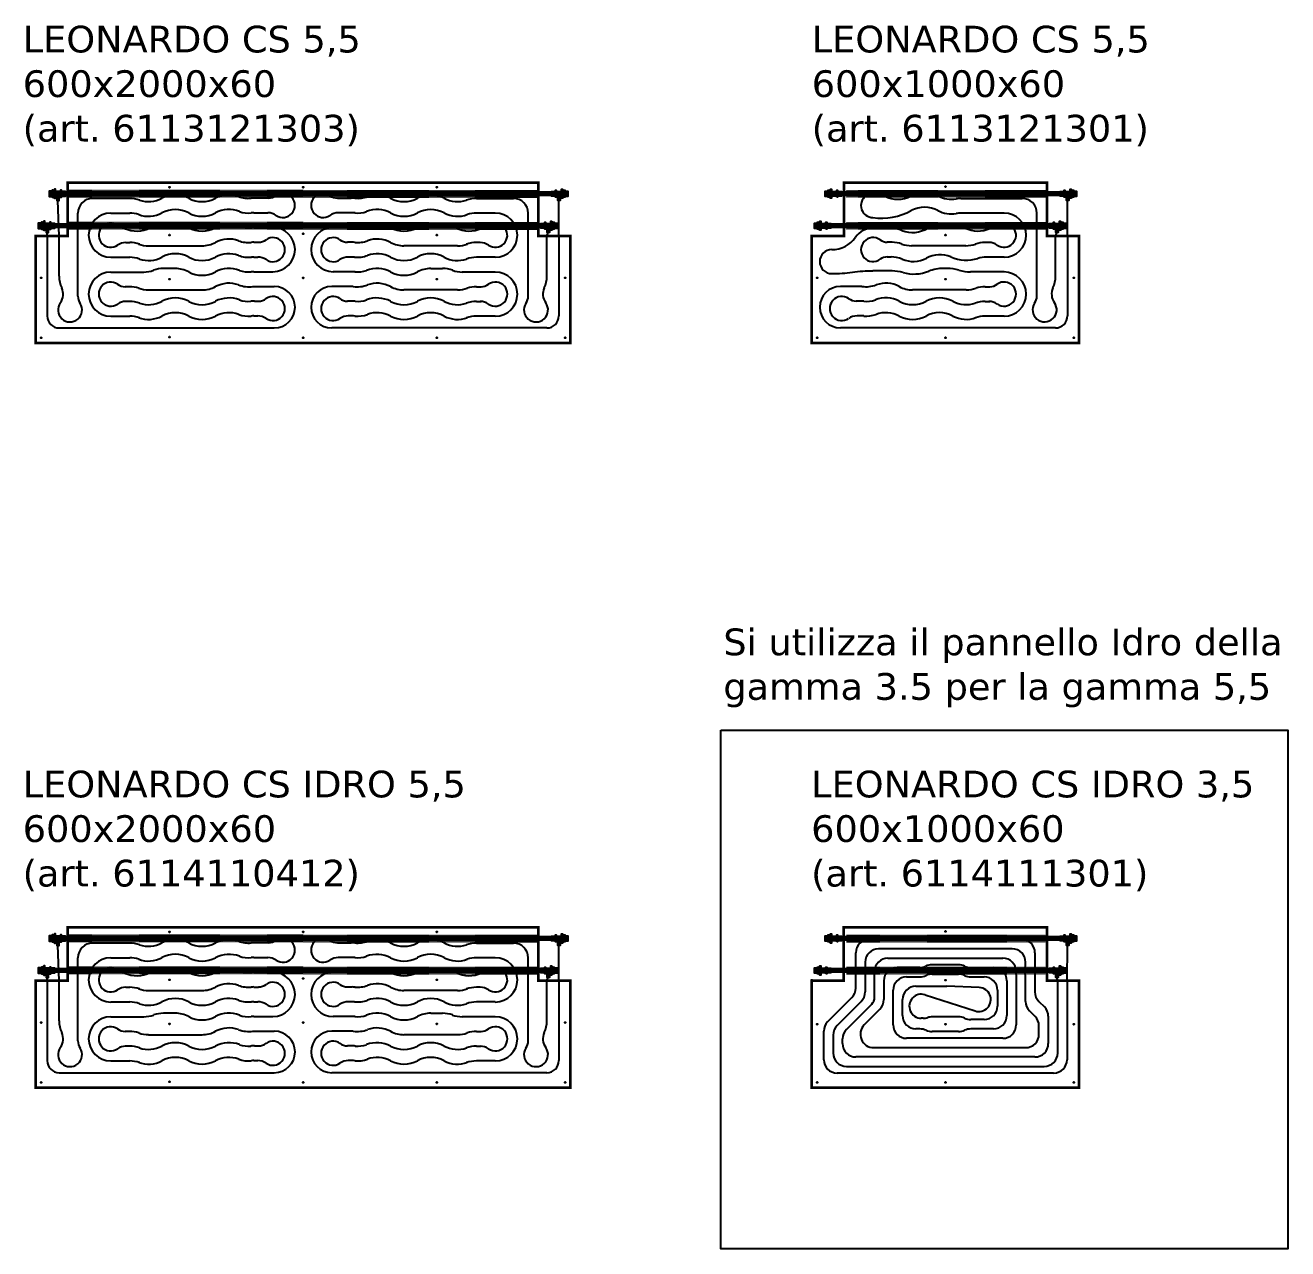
# Model space of a CAD drawing. Header units: millimetres. Extents: x 811 to 39016, y -8361 to 5964.
# Drawn here: x 5836 to 10558, y 906 to 5484 of the extents above; entities that cross this region are included whole.
import ezdxf

# ---------------------------------------------------------------- set-up
doc = ezdxf.new("R2010")
doc.units = ezdxf.units.MM
doc.linetypes.add('ACAD_ISO02W100', pattern=[15, 12, -3])
doc.linetypes.add('CENTER', pattern=[25.4, 15.875, -3.175, 3.175, -3.175])
for name, color, linetype in [('Pannelli Leonardo', 7, 'Continuous'), ('Raccorderia', 8, 'Continuous'), ('Testi_Cornici', 7, 'Continuous')]:
    doc.layers.add(name, color=color, linetype=linetype)
doc.styles.add('style1', font='verdana.ttf')

# ---------------------------------------------------------------- blocks, each defined once
blk = doc.blocks.new('T 20-10-CS')
at = {"layer": 'Raccorderia', "linetype": 'ByBlock'}
h = blk.add_hatch(color=9, dxfattribs=at)
h.dxf.hatch_style = 1
h.paths.add_polyline_path([(-12.8, 8.6), (-28, 8.6), (-28, -8.6), (-12.8, -8.6)])
h = blk.add_hatch(color=256, dxfattribs=at)
h.dxf.hatch_style = 1
h.paths.add_polyline_path([(9.8, 13), (4.4, 13), (4.4, 25.7), (-4.4, 25.7), (-4.4, 13), (-12.8, 13), (-12.8, 8.6), (-12.8, -8.6), (-12.8, -13), (-9.8, -13), (-9.8, -8.6), (9.8, -8.6)])
h = blk.add_hatch(color=251, dxfattribs=at)
h.dxf.hatch_style = 1
h.paths.add_polyline_path([(33.8, 10), (22.8, 10), (21.8, 13), (19.6, 13), (19.6, 9.8), (15.9, 9.8), (15.9, 14.9), (12.8, 14.9), (12.8, 17), (9.8, 17), (9.8, 13), (9.8, 0), (33.8, 0)])
h.paths.add_polyline_path([(33.8, 0), (9.8, 0), (9.8, -8.6), (9.8, -17), (12.8, -17), (12.8, -14.8), (15.9, -14.8), (15.9, -9.7), (19.6, -9.7), (19.6, -13), (21.8, -13), (22.8, -10), (33.8, -10)])
for p, q in [((-12.8, -8.6), (-12.8, 8.6)), ((9.8, -8.6), (9.8, 13))]:
    blk.add_line(p, q, dxfattribs=at)
blk.add_lwpolyline([(9.8, 13), (4.4, 13), (4.4, 25.7), (-4.4, 25.7), (-4.4, 13), (-12.8, 13), (-12.8, 8.6), (-28, 8.6), (-28, -8.6), (-12.8, -8.6), (-12.8, -13), (-9.8, -13), (-9.8, -8.6), (9.8, -8.6), (9.8, -17), (12.8, -17), (12.8, -14.8), (15.9, -14.8), (15.9, -9.7), (19.6, -9.7), (19.6, -13), (21.8, -13), (22.8, -10), (33.8, -10), (33.8, 10), (22.8, 10), (21.8, 13), (19.6, 13), (19.6, 9.8), (15.9, 9.8), (15.9, 14.9), (12.8, 14.9), (12.8, 17), (9.8, 17)], close=True, dxfattribs=at)
blk = doc.blocks.new('Pannello 55-600x2000')
at = {"color": 252, "linetype": 'ACAD_ISO02W100', "ltscale": 0.01}
for p, q in [((-1000, -30.4), (-1879.8, -30.4)), ((-1000, -30.4), (-120.2, -30.4)), ((-1000, -52.5), (-1879.8, -52.5)), ((-1000, -52.5), (-120.2, -52.5)), ((-1000, -150.2), (-1879.8, -150.2)), ((-1000, -172.3), (-1879.8, -172.3)), ((-1000, -150.2), (-120.2, -150.2)), ((-1000, -172.2), (-120.2, -172.2))]:
    blk.add_line(p, q, dxfattribs=at)
at = {"color": 31, "linetype": 'CENTER', "true_color": 0xffb997}
for p, q in [((-1502.1, -17), (-1497.9, -17)), ((-1500, -19.1), (-1500, -14.9)), ((-997.9, -17), (-1002.1, -17)), ((-1002.1, -17), (-997.9, -17)), ((-1000, -19.1), (-1000, -14.9)), ((-1000, -19.1), (-1000, -14.9)), ((-497.9, -17), (-502.1, -17)), ((-500, -19.1), (-500, -14.9)), ((-1502.1, -196.2), (-1497.9, -196.2)), ((-1500, -198.3), (-1500, -194.1)), ((-997.9, -191.2), (-1002.1, -191.2)), ((-1002.1, -191.2), (-997.9, -191.2)), ((-1000, -193.3), (-1000, -189.1)), ((-1000, -193.3), (-1000, -189.1)), ((-497.9, -196.2), (-502.1, -196.2)), ((-500, -198.3), (-500, -194.1)), ((-1982.1, -356.2), (-1977.9, -356.2)), ((-1980, -358.3), (-1980, -354.1)), ((-1502.1, -361.2), (-1497.9, -361.2)), ((-1500, -363.3), (-1500, -359.1)), ((-997.9, -356.4), (-1002.1, -356.4)), ((-1002.1, -356.4), (-997.9, -356.4)), ((-1000, -358.5), (-1000, -354.3)), ((-1000, -358.5), (-1000, -354.3)), ((-497.9, -361.2), (-502.1, -361.2)), ((-500, -363.3), (-500, -359.1)), ((-17.9, -356.2), (-22.1, -356.2)), ((-20, -358.3), (-20, -354.1)), ((-1982.1, -580.2), (-1977.9, -580.2)), ((-1980, -582.3), (-1980, -578.1)), ((-1502.1, -577.7), (-1497.9, -577.7)), ((-1500, -579.8), (-1500, -575.6)), ((-997.9, -580.2), (-1002.1, -580.2)), ((-1002.1, -580.2), (-997.9, -580.2)), ((-1000, -582.3), (-1000, -578.1)), ((-1000, -582.3), (-1000, -578.1)), ((-497.9, -580.2), (-502.1, -580.2)), ((-500, -582.3), (-500, -578.1)), ((-17.9, -580.2), (-22.1, -580.2)), ((-20, -582.3), (-20, -578.1))]:
    blk.add_line(p, q, dxfattribs=at)
at = {"color": 152}
for p, q in [((-1912.1, -200), (-1917.2, -66.4)), ((-1648.4, -58.8), (-1787.1, -58.8)), ((-1128.6, -57.7), (-1180.4, -57.7)), ((-871.4, -57.7), (-819.6, -57.7)), ((-351.6, -58.8), (-212.9, -58.8)), ((-42.8, -200), (-42.8, -66.4)), ((-1842.2, -424.9), (-1842.2, -113.9)), ((-1719.3, -113.9), (-1648.4, -113.9)), ((-1184.3, -112.9), (-1131.8, -112.9)), ((-815.7, -112.9), (-868.2, -112.9)), ((-280.7, -113.9), (-351.6, -113.9)), ((-157.8, -424.9), (-157.8, -113.9)), ((-1957.2, -200), (-1957.2, -186.4)), ((-1667.3, -171.1), (-1700.3, -155.7)), ((-1522.1, -156), (-1477.7, -156)), ((-1184.3, -168), (-1112.7, -168)), ((-815.7, -168), (-887.3, -168)), ((-477.9, -156), (-522.3, -156)), ((-332.7, -171.1), (-299.7, -155.7)), ((-87.9, -200), (-82.8, -186.9)), ((-1957.2, -200), (-1957, -498.6)), ((-1912.1, -349.4), (-1912.1, -200)), ((-1662.7, -224.1), (-1648.4, -224.1)), ((-1577.9, -236.1), (-1377.5, -236.1)), ((-1184.3, -223.1), (-1166.2, -223.1)), ((-815.7, -223.1), (-833.8, -223.1)), ((-422.1, -236.1), (-622.5, -236.1)), ((-337.3, -224.1), (-351.6, -224.1)), ((-87.9, -349.4), (-87.9, -200)), ((-42.8, -200), (-43, -498.6)), ((-1719.3, -279.2), (-1648.4, -279.2)), ((-1183.7, -278.2), (-1169.4, -278.2)), ((-816.3, -278.2), (-830.6, -278.2)), ((-280.7, -279.2), (-351.6, -279.2)), ((-1477.7, -321.3), (-1522.1, -321.3)), ((-522.3, -321.3), (-477.9, -321.3)), ((-1719.3, -334.3), (-1595.5, -334.3)), ((-1184.3, -333.3), (-1112.7, -333.3)), ((-815.7, -333.3), (-887.3, -333.3)), ((-280.7, -334.3), (-404.5, -334.3)), ((-1648.4, -389.4), (-1665.9, -389.4)), ((-1577.9, -401.5), (-1377.5, -401.5)), ((-1187.8, -388.4), (-1107.7, -388.4)), ((-812.2, -388.4), (-892.3, -388.4)), ((-422.1, -401.5), (-622.5, -401.5)), ((-351.6, -389.4), (-334.1, -389.4)), ((-1648.4, -444.6), (-1665.9, -444.6)), ((-1181.5, -443.5), (-1166.2, -443.5)), ((-818.5, -443.5), (-833.8, -443.5)), ((-351.6, -444.6), (-334.1, -444.6)), ((-1719.3, -499.7), (-1648.4, -499.7)), ((-1184.3, -498.6), (-1169.4, -498.6)), ((-815.7, -498.6), (-830.6, -498.6)), ((-280.7, -499.7), (-351.6, -499.7)), ((-1911.9, -543.7), (-1107.7, -543.7)), ((-88.1, -543.7), (-892.3, -543.7))]:
    blk.add_line(p, q, dxfattribs=at)
at = {"const_width": 10}
for points in [[(-1000, -600.2), (-2000, -600), (-2000, -199.2), (-1879.8, -199.2), (-1879.8, 0), (-1000, -0.2)], [(-1000, -600.2), (0, -600), (0, -199.2), (-120.2, -199.2), (-120.2, 0), (-1000, -0.2)]]:
    blk.add_lwpolyline(points, dxfattribs=at)
at = {"color": 11, "const_width": 20}
blk.add_lwpolyline([(-55.6, -41.5), (-1903.6, -41.5)], dxfattribs=at)
at = {"color": 171, "linetype": 'Continuous', "const_width": 20}
blk.add_lwpolyline([(-95.6, -161.3), (-1943.6, -161.3)], dxfattribs=at)
at = {"color": 4, "linetype": 'Continuous', "true_color": 0x00ffff}
for centre in [(-1500, -17), (-1000, -17), (-1000, -17), (-500, -17), (-1500, -196.2), (-1000, -191.2), (-1000, -191.2), (-500, -196.2), (-1980, -356.2), (-1500, -361.2), (-1000, -356.4), (-1000, -356.4), (-500, -361.2), (-20, -356.2), (-1980, -580.2), (-1500, -577.7), (-1000, -580.2), (-1000, -580.2), (-500, -580.2), (-20, -580.2)]:
    blk.add_circle(centre, 1.75, dxfattribs=at)
at = {"color": 152}
for centre, radius, start, end in [((-1477.7, -152.2), 106.5, 61.9275, 118.0725), ((-1277.3, -152.2), 106.5, 70.2408, 118.0725), ((-1075.2, -85.3), 45.1, 235.5885, 124.4115), ((-924.8, -85.3), 45.1, 55.5885, 304.4115), ((-722.7, -152.2), 106.5, 61.9275, 109.7592), ((-522.3, -152.2), 106.5, 61.9275, 118.0725), ((-1787.1, -113.9), 55.1, 90, 180), ((-1648.4, -165.3), 106.5, 69.8991, 89.9976), ((-1577.9, 35.7), 106.5, 251.4774, 298.0725), ((-1377.5, 35.7), 106.5, 241.9275, 298.0725), ((-1204.4, 46.6), 105.3, 249.46, 275.454), ((-1183.2, -178.6), 120.9, 88.658, 95.2967), ((-1128.7, -12.2), 45.5, 270.0892, 307.9831), ((-871.3, -12.2), 45.5, 232.0169, 269.9108), ((-816.8, -178.6), 120.9, 84.7033, 91.342), ((-795.6, 46.6), 105.3, 264.546, 290.54), ((-622.5, 35.7), 106.5, 241.9275, 298.0725), ((-422.1, 35.7), 106.5, 241.9275, 288.5226), ((-351.6, -165.3), 106.5, 90.0024, 110.1009), ((-212.9, -113.9), 55.1, 0, 90), ((-1719.3, -196.6), 82.7, 90, 270), ((-1648.4, -220.4), 106.5, 71.4774, 90), ((-1577.9, -19.4), 106.5, 249.9624, 298.0725), ((-1477.7, -207.3), 106.5, 61.9275, 118.0725), ((-1377.5, -19.4), 106.5, 241.9275, 298.0725), ((-1277.2, -207.7), 106.9, 68.4646, 118.0283), ((-1204.4, -8.6), 105.2, 251.3731, 275.4593), ((-1184.3, -219.3), 106.5, 90, 95.4593), ((-1131.8, -168), 55.1, 55.5885, 90), ((-868.2, -168), 55.1, 90, 124.4115), ((-815.7, -219.3), 106.5, 84.5407, 90), ((-795.6, -8.6), 105.2, 264.5407, 288.6269), ((-722.8, -207.7), 106.9, 61.9717, 111.5354), ((-622.5, -19.4), 106.5, 241.9275, 298.0725), ((-522.3, -207.3), 106.5, 61.9275, 118.0725), ((-422.1, -19.4), 106.5, 241.9275, 290.0376), ((-351.6, -220.4), 106.5, 90, 108.5226), ((-280.7, -196.6), 82.7, 270, 90), ((-1719.3, -196.6), 45.1, 65.0315, 304.4115), ((-1622.3, -74.5), 106.5, 245.0315, 298.0725), ((-1522.1, -262.4), 106.5, 90, 118.0725), ((-1477.7, -262.4), 106.5, 61.9275, 90), ((-1377.5, -74.5), 106.5, 241.9275, 298.0725), ((-1277.3, -262.4), 106.5, 70.2408, 118.0725), ((-1204.4, -63.6), 105.3, 249.46, 275.454), ((-1184.3, -274.4), 106.5, 90, 95.4593), ((-1112.7, -250.6), 82.7, 270, 90), ((-887.3, -250.6), 82.7, 90, 270), ((-815.7, -274.4), 106.5, 84.5407, 90), ((-795.6, -63.6), 105.3, 264.546, 290.54), ((-722.7, -262.4), 106.5, 61.9275, 109.7592), ((-622.5, -74.5), 106.5, 241.9275, 298.0725), ((-522.3, -262.4), 106.5, 90, 118.0725), ((-477.9, -262.4), 106.5, 61.9275, 90), ((-377.7, -74.5), 106.5, 241.9275, 294.9685), ((-280.7, -196.6), 45.1, 235.5885, 114.9685), ((-1662.7, -279.2), 55.1, 90, 124.4115), ((-1648.4, -330.6), 106.5, 69.9624, 90), ((-1577.9, -129.7), 106.5, 249.9624, 270), ((-1377.5, -129.7), 106.5, 270, 298.0725), ((-1277.3, -317.5), 106.5, 70.2408, 118.0725), ((-1204.4, -118.7), 105.3, 249.46, 275.454), ((-1184.3, -329.5), 106.5, 90, 95.4593), ((-1166.2, -177.5), 45.5, 270.0892, 307.9831), ((-1112.7, -250.6), 45.1, 235.5885, 124.4115), ((-887.3, -250.6), 45.1, 55.5885, 304.4115), ((-833.8, -177.5), 45.5, 232.0169, 269.9108), ((-815.7, -329.5), 106.5, 84.5407, 90), ((-795.6, -118.7), 105.3, 264.546, 290.54), ((-722.7, -317.5), 106.5, 61.9275, 109.7592), ((-622.5, -129.7), 106.5, 241.9275, 270), ((-422.1, -129.7), 106.5, 270, 290.0376), ((-351.6, -330.6), 106.5, 90, 110.0376), ((-337.3, -279.2), 55.1, 55.5885, 90), ((-1648.4, -385.7), 106.5, 69.9624, 90), ((-1577.9, -184.8), 106.5, 251.4774, 298.0725), ((-1477.7, -372.6), 106.5, 61.9275, 118.0725), ((-1377.5, -184.8), 106.5, 241.9275, 298.0725), ((-1277.3, -372.6), 106.5, 70.2408, 118.0725), ((-1204.4, -173.8), 105.3, 249.4595, 276.2686), ((-1186.9, -333.3), 55.1, 86.3461, 96.2738), ((-1169.4, -333.3), 55.1, 55.5885, 90), ((-830.6, -333.3), 55.1, 90, 124.4115), ((-813.1, -333.3), 55.1, 83.7262, 93.6539), ((-795.6, -173.8), 105.3, 263.7314, 290.5405), ((-722.7, -372.6), 106.5, 61.9275, 109.7592), ((-622.5, -184.8), 106.5, 241.9275, 298.0725), ((-522.3, -372.6), 106.5, 61.9275, 118.0725), ((-422.1, -184.8), 106.5, 241.9275, 288.5226), ((-351.6, -385.7), 106.5, 90, 110.0376), ((-1595.5, -227.9), 106.5, 270, 290.1614), ((-1522.1, -427.8), 106.5, 90, 110.1614), ((-1477.7, -427.8), 106.5, 61.9275, 90), ((-1277.2, -428.1), 106.9, 68.4646, 118.0283), ((-1204.4, -229), 105.2, 251.3731, 275.4593), ((-795.6, -229), 105.2, 264.5407, 288.6269), ((-722.8, -428.1), 106.9, 61.9717, 111.5354), ((-522.3, -427.8), 106.5, 90, 118.0725), ((-477.9, -427.8), 106.5, 69.8386, 90), ((-404.5, -227.9), 106.5, 249.8386, 270), ((-1805.7, -349.4), 106.5, 180, 204.7327), ((-1719.3, -417), 82.7, 90, 270), ((-1719.3, -417), 45.1, 55.5885, 304.4115), ((-1377.5, -239.9), 106.5, 241.9275, 298.0725), ((-1277.3, -482.9), 106.5, 70.2408, 118.0725), ((-1184.3, -439.8), 106.5, 90, 95.4593), ((-815.7, -439.8), 106.5, 84.5407, 90), ((-722.7, -482.9), 106.5, 61.9275, 109.7592), ((-622.5, -239.9), 106.5, 241.9275, 298.0725), ((-280.7, -417), 45.1, 235.5885, 124.4115), ((-280.7, -417), 82.7, 270, 90), ((-194.3, -349.4), 106.5, 335.2673, 0), ((-1952.4, -417), 55.1, 323.9311, 24.7327), ((-1796.7, -424.8), 45.5, 180.084, 216.0621), ((-1665.8, -343.9), 45.5, 232.0169, 269.9108), ((-1648.4, -495.9), 106.5, 71.4774, 90), ((-1577.9, -294.9), 106.5, 249.8991, 269.9976), ((-1377.5, -295), 106.5, 270, 298.0725), ((-1202.9, -277), 112.5, 250.0584, 277.7426), ((-1107.7, -466.1), 77.7, 270, 90), ((-892.3, -466.1), 77.7, 90, 270), ((-797.1, -277), 112.5, 262.2574, 289.9416), ((-622.5, -295), 106.5, 241.9275, 270), ((-422.1, -294.9), 106.5, 270.0024, 290.1009), ((-351.6, -495.9), 106.5, 90, 108.5226), ((-334.2, -343.9), 45.5, 270.0892, 307.9831), ((-203.3, -424.8), 45.5, 323.9379, 359.916), ((-47.6, -417), 55.1, 155.2673, 216.0689), ((-1871.4, -476), 45.1, 143.9311, 32.681), ((-1662.7, -499.7), 55.1, 90, 124.4115), ((-1648.4, -551.1), 106.5, 69.8991, 89.9976), ((-1577.9, -350.1), 106.5, 251.4774, 298.0725), ((-1477.7, -538), 106.5, 61.9275, 118.0725), ((-1377.5, -350.1), 106.5, 241.9275, 298.0725), ((-1277.1, -538.8), 107.4, 68.6509, 117.9721), ((-1204.4, -339.2), 105.2, 251.373, 275.1615), ((-1172.2, -943.4), 500, 91.0614, 92.6071), ((-1166.2, -398), 45.5, 270.0892, 307.9831), ((-1112.7, -471.1), 45.1, 235.5885, 124.4115), ((-887.3, -471.1), 45.1, 55.5885, 304.4115), ((-833.8, -398), 45.5, 232.0169, 269.9108), ((-827.8, -943.4), 500, 87.3929, 88.9386), ((-795.6, -339.2), 105.2, 264.8385, 288.627), ((-722.9, -538.8), 107.4, 62.0279, 111.3491), ((-622.5, -350.1), 106.5, 241.9275, 298.0725), ((-522.3, -538), 106.5, 61.9275, 118.0725), ((-422.1, -350.1), 106.5, 241.9275, 288.5226), ((-351.6, -551.1), 106.5, 90.0024, 110.1009), ((-337.3, -499.7), 55.1, 55.5885, 90), ((-128.6, -476), 45.1, 147.319, 36.0689), ((-1911.9, -498.6), 45.1, 180, 270), ((-1648.4, -606.1), 106.5, 69.9624, 90), ((-1577.9, -405.2), 106.5, 249.9624, 298.0725), ((-1477.7, -593.1), 106.5, 61.9275, 118.0725), ((-1377.5, -405.2), 106.5, 241.9275, 298.0725), ((-1277.3, -593.1), 106.5, 69.844, 118.0725), ((-1204.4, -394.4), 105.2, 249.844, 275.4593), ((-1184.3, -605.1), 106.5, 90, 95.4593), ((-1169.4, -553.7), 55.1, 55.5885, 90), ((-830.6, -553.7), 55.1, 90, 124.4115), ((-815.7, -605.1), 106.5, 84.5407, 90), ((-795.6, -394.4), 105.2, 264.5407, 290.156), ((-722.7, -593.1), 106.5, 61.9275, 110.156), ((-622.5, -405.2), 106.5, 241.9275, 298.0725), ((-522.3, -593.1), 106.5, 61.9275, 118.0725), ((-422.1, -405.2), 106.5, 241.9275, 290.0376), ((-351.6, -606.1), 106.5, 90, 110.0376), ((-88.1, -498.6), 45.1, 270, 0)]:
    blk.add_arc(centre, radius, start, end, dxfattribs=at)
at = {"linetype": 'ByBlock', "rotation": 180}
for p in [(-1916.4, -41.5), (-1956.4, -161.3)]:
    blk.add_blockref('T 20-10-CS', p, dxfattribs=at)
at = {"linetype": 'ByBlock', "xscale": -1, "rotation": 180}
for p in [(-42.8, -41.5), (-82.8, -161.3)]:
    blk.add_blockref('T 20-10-CS', p, dxfattribs=at)
blk = doc.blocks.new('Nipples 20-CS')
at = {"layer": 'Raccorderia', "linetype": 'ByBlock'}
h = blk.add_hatch(color=9, dxfattribs=at)
h.dxf.hatch_style = 1
h.paths.add_polyline_path([(-21.5, 8.6), (-36.7, 8.6), (-36.7, 0), (-21.5, 0)])
h.paths.add_polyline_path([(-21.5, 0), (-36.7, 0), (-36.7, -8.6), (-21.5, -8.6)])
h = blk.add_hatch(color=256, dxfattribs=at)
h.dxf.hatch_style = 1
h.paths.add_polyline_path([(-18.5, 13), (-21.5, 13), (-21.5, 8.6), (-21.5, 0), (-18.5, 0)])
h.paths.add_polyline_path([(1.1, 8.6), (-18.5, 8.6), (-18.5, 0), (1.1, 0)])
h.paths.add_polyline_path([(1.1, 0), (-18.5, 0), (-9.1, -8.6), (1.1, -8.6)])
h.paths.add_polyline_path([(-18.5, 0), (-21.5, 0), (-21.5, -8.6), (-21.5, -13), (-18.5, -13), (-18.5, -8.6), (-9.1, -8.6)])
h = blk.add_hatch(color=251, dxfattribs=at)
h.dxf.hatch_style = 1
h.paths.add_polyline_path([(25.1, 10), (14.6, 10), (13.7, 13), (10.9, 13), (10.9, 9.7), (7.2, 9.7), (7.2, 14.8), (4.1, 14.8), (4.1, 17), (1.1, 17), (1.1, 13), (1.1, 0), (25.1, 0)])
h.paths.add_polyline_path([(25.1, 0), (1.1, 0), (1.1, -8.6), (1.1, -17), (4.1, -17), (4.1, -14.9), (7.2, -14.9), (7.2, -9.8), (10.9, -9.8), (10.9, -13), (13.7, -13), (14.6, -10), (25.1, -10)])
for p, q in [((-21.5, -8.6), (-21.5, 8.6)), ((1.1, 13), (1.1, -8.6))]:
    blk.add_line(p, q, dxfattribs=at)
blk.add_lwpolyline([(-18.5, 13), (-18.5, 8.6), (1.1, 8.6), (1.1, 17), (4.1, 17), (4.1, 14.8), (7.2, 14.8), (7.2, 9.7), (10.9, 9.7), (10.9, 13), (13.7, 13), (14.6, 10), (25.1, 10), (25.1, -10), (14.6, -10), (13.7, -13), (10.9, -13), (10.9, -9.8), (7.2, -9.8), (7.2, -14.9), (4.1, -14.9), (4.1, -17), (1.1, -17), (1.1, -8.6), (-18.5, -8.6), (-18.5, -13), (-21.5, -13), (-21.5, -8.6), (-36.7, -8.6), (-36.7, 8.6), (-21.5, 8.6), (-21.5, 13)], close=True, dxfattribs=at)
blk = doc.blocks.new('Mezzo pannello 55-600X1000')
at = {"color": 252, "linetype": 'ACAD_ISO02W100', "ltscale": 0.01}
for p, q in [((-870, -30.2), (-120.2, -30.2)), ((-870, -52.3), (-120.2, -52.3)), ((-870, -150), (-120.2, -150)), ((-870, -172.1), (-120.2, -172.1))]:
    blk.add_line(p, q, dxfattribs=at)
at = {"color": 31, "linetype": 'CENTER', "true_color": 0xffb997}
for p, q in [((-497.9, -15), (-502.1, -15)), ((-500, -17.1), (-500, -12.9)), ((-497.9, -196), (-502.1, -196)), ((-500, -198.1), (-500, -193.9)), ((-977.9, -356), (-982.1, -356)), ((-980, -358.1), (-980, -353.9)), ((-497.9, -361), (-502.1, -361)), ((-500, -363.1), (-500, -358.9)), ((-17.9, -356), (-22.1, -356)), ((-20, -358.1), (-20, -353.9)), ((-977.9, -580), (-982.1, -580)), ((-980, -582.1), (-980, -577.9)), ((-497.9, -580), (-502.1, -580)), ((-500, -582.1), (-500, -577.9)), ((-17.9, -580), (-22.1, -580)), ((-20, -582.1), (-20, -577.9))]:
    blk.add_line(p, q, dxfattribs=at)
at = {"color": 152}
for p, q in [((-727.3, -49.8), (-798, -49.8)), ((-527.3, -49.8), (-628, -49.8)), ((-442.1, -59), (-212.9, -59)), ((-43.8, -199.8), (-43.1, -67.2)), ((-280.7, -113.7), (-442.1, -113.7)), ((-157.8, -424.7), (-157.8, -113.7)), ((-770.8, -170.5), (-703.3, -170.5)), ((-426.5, -169.8), (-565.6, -169.8)), ((-299.7, -155.5), (-334.1, -171.1)), ((-87.9, -199.8), (-83.1, -187.2)), ((-699.4, -223), (-717.5, -223)), ((-423.3, -236), (-626.3, -236)), ((-337.3, -223.9), (-351.6, -223.9)), ((-87.9, -349.2), (-87.9, -199.8)), ((-43.8, -199.8), (-43, -498.4)), ((-717.5, -278), (-703.3, -278)), ((-280.7, -279), (-347.5, -279)), ((-699.4, -330.5), (-770.8, -330.5)), ((-493.1, -321), (-507.5, -321)), ((-280.7, -334.1), (-405.7, -334)), ((-812.2, -388.2), (-892.3, -388.2)), ((-422.1, -401.3), (-622.5, -401.3)), ((-351.6, -389.2), (-334.1, -389.2)), ((-818.5, -443.3), (-833.8, -443.3)), ((-351.6, -444.4), (-334.1, -444.4)), ((-815.7, -498.4), (-830.6, -498.4)), ((-280.7, -499.5), (-351.6, -499.5)), ((-88.1, -543.5), (-892.3, -543.5))]:
    blk.add_line(p, q, dxfattribs=at)
at = {"const_width": 10}
for points in [[(-500, -600.1), (-1000, -600), (-1000, -199.2), (-879.8, -199.2), (-879.8, 0), (-439.9, -0.1)], [(-500, -600.1), (0, -600), (0, -199.2), (-120.2, -199.2), (-120.2, 0), (-560.1, -0.1)]]:
    blk.add_lwpolyline(points, dxfattribs=at)
at = {"color": 11, "const_width": 20}
blk.add_lwpolyline([(-55.6, -41.5), (-903.6, -41.5)], dxfattribs=at)
at = {"color": 171, "linetype": 'Continuous', "const_width": 20}
blk.add_lwpolyline([(-95.6, -161.3), (-943.6, -161.3)], dxfattribs=at)
at = {"color": 4, "linetype": 'Continuous', "true_color": 0x00ffff}
for centre in [(-500, -15), (-500, -196), (-980, -356), (-500, -361), (-20, -356), (-980, -580), (-500, -580), (-20, -580)]:
    blk.add_circle(centre, 1.75, dxfattribs=at)
at = {"color": 152}
for centre, radius, start, end in [((-770.8, -85.5), 45, 127.6145, 269.6351), ((-798, -50.3), 0.5, 90, 127.6145), ((-727.3, -50.3), 0.5, 62.2818, 90), ((-677.7, 44.2), 106.3, 242.2818, 297.7182), ((-628, -50.3), 0.5, 90, 117.7182), ((-577.7, -198.3), 106.2, 61.9275, 118.0725), ((-527.3, -50.3), 0.5, 62.2818, 90), ((-477.7, 44.2), 106.3, 242.2818, 279.639), ((-442.1, -165.3), 106.2, 90, 99.639), ((-212.2, -113.4), 54.4, 359.6744, 90.7861), ((-740.1, 106.4), 239, 262.5366, 298.0429), ((-477.7, -10.8), 106.3, 241.9275, 279.639), ((-431.6, -303.1), 189.7, 93.1761, 98.5787), ((-280.7, -196.4), 82.7, 270, 90), ((-770.8, -250.5), 80, 90, 144.853), ((-703.3, -276.8), 106.2, 67.7257, 90), ((-622.8, -80.1), 106.3, 247.7257, 302.3888), ((-565.6, -170.3), 0.5, 90, 122.3888), ((-426.5, -170.3), 0.5, 63.519, 90), ((-378.9, -74.7), 106.3, 243.519, 294.9248), ((-280.7, -196.4), 45.1, 235.5885, 114.9685), ((-925, -142), 108.5, 270, 324.853), ((-770.8, -250.5), 45, 53.6639, 306.3361), ((-717.5, -178), 45, 233.6639, 270), ((-699.4, -329.3), 106.2, 69.8549, 90), ((-626.3, -129.8), 106.3, 249.8549, 270), ((-424.3, -117.6), 118.4, 270.4977, 287.8695), ((-351.6, -330.4), 106.5, 90, 109.9718), ((-337.3, -279), 55.1, 55.5885, 90), ((-925, -295.5), 45, 90, 270), ((-717.5, -323), 45, 90, 126.3361), ((-703.3, -384.3), 106.2, 67.2638, 90), ((-621.2, -188.3), 106.3, 247.2638, 298.0725), ((-521.2, -375.8), 106.2, 67.0303, 118.0725), ((-421.2, -139.9), 150, 247.0303, 286.7172), ((-347.5, -385.3), 106.2, 90, 106.7172), ((-770.8, -927.2), 596.6, 90, 97.4228), ((-699.4, -480.5), 150, 74.1582, 90), ((-507.5, -471), 150, 90, 111.5102), ((-493.1, -471), 150, 73.0711, 90), ((-405.7, -184), 150, 253.0711, 270), ((-925, 256.1), 596.6, 270, 277.4228), ((-722.7, -482.7), 106.5, 61.9275, 109.7592), ((-617.5, -191.9), 150, 254.1582, 291.5102), ((-280.7, -416.8), 45.1, 235.5885, 124.4115), ((-280.7, -416.8), 82.7, 270, 90), ((-194.3, -349.2), 106.5, 335.2673, 0), ((-892.3, -465.9), 77.7, 90, 270), ((-797.1, -276.8), 112.5, 262.2574, 289.9416), ((-622.5, -294.8), 106.5, 241.9275, 270), ((-422.1, -294.7), 106.5, 270.0024, 290.1009), ((-351.6, -495.7), 106.5, 90, 108.5226), ((-334.2, -343.7), 45.5, 270.0892, 307.9831), ((-203.3, -424.6), 45.5, 323.9379, 359.916), ((-47.6, -416.8), 55.1, 155.2673, 216.0689), ((-887.3, -470.9), 45.1, 55.5885, 304.4115), ((-833.8, -397.8), 45.5, 232.0169, 269.9108), ((-827.8, -943.2), 500, 87.3929, 88.9386), ((-795.6, -339), 105.2, 264.8385, 288.627), ((-722.9, -538.6), 107.4, 62.0279, 111.3491), ((-622.5, -349.9), 106.5, 241.9275, 298.0725), ((-522.3, -537.8), 106.5, 61.9275, 118.0725), ((-422.1, -349.9), 106.5, 241.9275, 288.5226), ((-351.6, -550.9), 106.5, 90.0024, 110.1009), ((-337.3, -499.5), 55.1, 55.5885, 90), ((-128.6, -475.8), 45.1, 147.319, 36.0689), ((-830.6, -553.5), 55.1, 90, 124.4115), ((-815.7, -604.9), 106.5, 84.5407, 90), ((-795.6, -394.2), 105.2, 264.5407, 290.156), ((-722.7, -592.9), 106.5, 61.9275, 110.156), ((-622.5, -405), 106.5, 241.9275, 298.0725), ((-522.3, -592.9), 106.5, 61.9275, 118.0725), ((-422.1, -405), 106.5, 241.9275, 290.0376), ((-351.6, -605.9), 106.5, 90, 110.0376), ((-88.1, -498.4), 45.1, 270, 0)]:
    blk.add_arc(centre, radius, start, end, dxfattribs=at)
at = {"linetype": 'ByBlock', "rotation": 180}
for p in [(-925.1, -41.5), (-965.1, -161.3)]:
    blk.add_blockref('Nipples 20-CS', p, dxfattribs=at)
at = {"linetype": 'ByBlock', "xscale": -1, "rotation": 180}
for p in [(-42.8, -41.5), (-82.8, -161.3)]:
    blk.add_blockref('T 20-10-CS', p, dxfattribs=at)
blk = doc.blocks.new('Pannello Idro 55-600x2000')
at = {"color": 252, "linetype": 'ACAD_ISO02W100', "ltscale": 0.01}
for p, q in [((-1000, -30.4), (-1879.8, -30.4)), ((-1000, -30.4), (-120.2, -30.4)), ((-1000, -52.5), (-1879.8, -52.5)), ((-1000, -52.5), (-120.2, -52.5)), ((-1000, -150.2), (-1879.8, -150.2)), ((-1000, -172.3), (-1879.8, -172.3)), ((-1000, -150.2), (-120.2, -150.2)), ((-1000, -172.2), (-120.2, -172.2))]:
    blk.add_line(p, q, dxfattribs=at)
at = {"color": 31, "linetype": 'CENTER', "true_color": 0xffb997}
for p, q in [((-1502.1, -17), (-1497.9, -17)), ((-1500, -19.1), (-1500, -14.9)), ((-997.9, -17), (-1002.1, -17)), ((-1002.1, -17), (-997.9, -17)), ((-1000, -19.1), (-1000, -14.9)), ((-1000, -19.1), (-1000, -14.9)), ((-497.9, -17), (-502.1, -17)), ((-500, -19.1), (-500, -14.9)), ((-1502.1, -196.2), (-1497.9, -196.2)), ((-1500, -198.3), (-1500, -194.1)), ((-997.9, -191.2), (-1002.1, -191.2)), ((-1002.1, -191.2), (-997.9, -191.2)), ((-1000, -193.3), (-1000, -189.1)), ((-1000, -193.3), (-1000, -189.1)), ((-497.9, -196.2), (-502.1, -196.2)), ((-500, -198.3), (-500, -194.1)), ((-1982.1, -356.2), (-1977.9, -356.2)), ((-1980, -358.3), (-1980, -354.1)), ((-1502.1, -361.2), (-1497.9, -361.2)), ((-1500, -363.3), (-1500, -359.1)), ((-997.9, -356.4), (-1002.1, -356.4)), ((-1002.1, -356.4), (-997.9, -356.4)), ((-1000, -358.5), (-1000, -354.3)), ((-1000, -358.5), (-1000, -354.3)), ((-497.9, -361.2), (-502.1, -361.2)), ((-500, -363.3), (-500, -359.1)), ((-17.9, -356.2), (-22.1, -356.2)), ((-20, -358.3), (-20, -354.1)), ((-1982.1, -580.2), (-1977.9, -580.2)), ((-1980, -582.3), (-1980, -578.1)), ((-1502.1, -577.7), (-1497.9, -577.7)), ((-1500, -579.8), (-1500, -575.6)), ((-997.9, -580.2), (-1002.1, -580.2)), ((-1002.1, -580.2), (-997.9, -580.2)), ((-1000, -582.3), (-1000, -578.1)), ((-1000, -582.3), (-1000, -578.1)), ((-497.9, -580.2), (-502.1, -580.2)), ((-500, -582.3), (-500, -578.1)), ((-17.9, -580.2), (-22.1, -580.2)), ((-20, -582.3), (-20, -578.1))]:
    blk.add_line(p, q, dxfattribs=at)
at = {"color": 93}
for p, q in [((-1912.1, -200), (-1917.2, -66.4)), ((-1648.4, -58.8), (-1787.1, -58.8)), ((-1128.6, -57.7), (-1180.4, -57.7)), ((-871.4, -57.7), (-819.6, -57.7)), ((-351.6, -58.8), (-212.9, -58.8)), ((-42.8, -200), (-42.8, -66.4)), ((-1842.2, -424.9), (-1842.2, -113.9)), ((-1719.3, -113.9), (-1648.4, -113.9)), ((-1184.3, -112.9), (-1131.8, -112.9)), ((-815.7, -112.9), (-868.2, -112.9)), ((-280.7, -113.9), (-351.6, -113.9)), ((-157.8, -424.9), (-157.8, -113.9)), ((-1957.2, -200), (-1957.2, -186.4)), ((-1667.3, -171.1), (-1700.3, -155.7)), ((-1522.1, -156), (-1477.7, -156)), ((-1184.3, -168), (-1112.7, -168)), ((-815.7, -168), (-887.3, -168)), ((-477.9, -156), (-522.3, -156)), ((-332.7, -171.1), (-299.7, -155.7)), ((-87.9, -200), (-82.8, -186.9)), ((-1957.2, -200), (-1957, -498.6)), ((-1912.1, -349.4), (-1912.1, -200)), ((-1662.7, -224.1), (-1648.4, -224.1)), ((-1577.9, -236.1), (-1377.5, -236.1)), ((-1184.3, -223.1), (-1166.2, -223.1)), ((-815.7, -223.1), (-833.8, -223.1)), ((-422.1, -236.1), (-622.5, -236.1)), ((-337.3, -224.1), (-351.6, -224.1)), ((-87.9, -349.4), (-87.9, -200)), ((-42.8, -200), (-43, -498.6)), ((-1719.3, -279.2), (-1648.4, -279.2)), ((-1183.7, -278.2), (-1169.4, -278.2)), ((-816.3, -278.2), (-830.6, -278.2)), ((-280.7, -279.2), (-351.6, -279.2)), ((-522.3, -321.3), (-477.9, -321.3)), ((-1719.3, -334.3), (-1595.5, -334.3)), ((-1184.3, -333.3), (-1112.7, -333.3)), ((-815.7, -333.3), (-887.3, -333.3)), ((-280.7, -334.3), (-404.5, -334.3)), ((-1648.4, -389.4), (-1665.9, -389.4)), ((-1577.9, -401.5), (-1377.5, -401.5)), ((-1187.8, -388.4), (-1107.7, -388.4)), ((-812.2, -388.4), (-892.3, -388.4)), ((-422.1, -401.5), (-622.5, -401.5)), ((-351.6, -389.4), (-334.1, -389.4)), ((-1648.4, -444.6), (-1665.9, -444.6)), ((-1181.5, -443.5), (-1166.2, -443.5)), ((-818.5, -443.5), (-833.8, -443.5)), ((-351.6, -444.6), (-334.1, -444.6)), ((-1719.3, -499.7), (-1648.4, -499.7)), ((-1184.3, -498.6), (-1169.4, -498.6)), ((-815.7, -498.6), (-830.6, -498.6)), ((-280.7, -499.7), (-351.6, -499.7)), ((-1911.9, -543.7), (-1107.7, -543.7)), ((-88.1, -543.7), (-892.3, -543.7))]:
    blk.add_line(p, q, dxfattribs=at)
at = {"color": 152}
blk.add_line((-1477.7, -321.3), (-1522.1, -321.3), dxfattribs=at)
at = {"const_width": 10}
for points in [[(-1000, -600.2), (-2000, -600), (-2000, -199.2), (-1879.8, -199.2), (-1879.8, 0), (-1000, -0.2)], [(-1000, -600.2), (0, -600), (0, -199.2), (-120.2, -199.2), (-120.2, 0), (-1000, -0.2)]]:
    blk.add_lwpolyline(points, dxfattribs=at)
at = {"color": 11, "const_width": 20}
blk.add_lwpolyline([(-55.6, -41.5), (-1903.6, -41.5)], dxfattribs=at)
at = {"color": 171, "linetype": 'Continuous', "const_width": 20}
blk.add_lwpolyline([(-95.6, -161.3), (-1943.6, -161.3)], dxfattribs=at)
at = {"color": 4, "linetype": 'Continuous', "true_color": 0x00ffff}
for centre in [(-1500, -17), (-1000, -17), (-1000, -17), (-500, -17), (-1500, -196.2), (-1000, -191.2), (-1000, -191.2), (-500, -196.2), (-1980, -356.2), (-1500, -361.2), (-1000, -356.4), (-1000, -356.4), (-500, -361.2), (-20, -356.2), (-1980, -580.2), (-1500, -577.7), (-1000, -580.2), (-1000, -580.2), (-500, -580.2), (-20, -580.2)]:
    blk.add_circle(centre, 1.75, dxfattribs=at)
at = {"color": 93}
for centre, radius, start, end in [((-1477.7, -152.2), 106.5, 61.9275, 118.0725), ((-1277.3, -152.2), 106.5, 70.2408, 118.0725), ((-1075.2, -85.3), 45.1, 235.5885, 124.4115), ((-924.8, -85.3), 45.1, 55.5885, 304.4115), ((-722.7, -152.2), 106.5, 61.9275, 109.7592), ((-522.3, -152.2), 106.5, 61.9275, 118.0725), ((-1787.1, -113.9), 55.1, 90, 180), ((-1648.4, -165.3), 106.5, 69.8991, 89.9976), ((-1577.9, 35.7), 106.5, 251.4774, 298.0725), ((-1377.5, 35.7), 106.5, 241.9275, 298.0725), ((-1204.4, 46.6), 105.3, 249.46, 275.454), ((-1183.2, -178.6), 120.9, 88.658, 95.2967), ((-1128.7, -12.2), 45.5, 270.0892, 307.9831), ((-871.3, -12.2), 45.5, 232.0169, 269.9108), ((-816.8, -178.6), 120.9, 84.7033, 91.342), ((-795.6, 46.6), 105.3, 264.546, 290.54), ((-622.5, 35.7), 106.5, 241.9275, 298.0725), ((-422.1, 35.7), 106.5, 241.9275, 288.5226), ((-351.6, -165.3), 106.5, 90.0024, 110.1009), ((-212.9, -113.9), 55.1, 0, 90), ((-1719.3, -196.6), 82.7, 90, 270), ((-1648.4, -220.4), 106.5, 71.4774, 90), ((-1577.9, -19.4), 106.5, 249.9624, 298.0725), ((-1477.7, -207.3), 106.5, 61.9275, 118.0725), ((-1377.5, -19.4), 106.5, 241.9275, 298.0725), ((-1277.2, -207.7), 106.9, 68.4646, 118.0283), ((-1204.4, -8.6), 105.2, 251.3731, 275.4593), ((-1184.3, -219.3), 106.5, 90, 95.4593), ((-1131.8, -168), 55.1, 55.5885, 90), ((-868.2, -168), 55.1, 90, 124.4115), ((-815.7, -219.3), 106.5, 84.5407, 90), ((-795.6, -8.6), 105.2, 264.5407, 288.6269), ((-722.8, -207.7), 106.9, 61.9717, 111.5354), ((-622.5, -19.4), 106.5, 241.9275, 298.0725), ((-522.3, -207.3), 106.5, 61.9275, 118.0725), ((-422.1, -19.4), 106.5, 241.9275, 290.0376), ((-351.6, -220.4), 106.5, 90, 108.5226), ((-280.7, -196.6), 82.7, 270, 90), ((-1719.3, -196.6), 45.1, 65.0315, 304.4115), ((-1622.3, -74.5), 106.5, 245.0315, 298.0725), ((-1522.1, -262.4), 106.5, 90, 118.0725), ((-1477.7, -262.4), 106.5, 61.9275, 90), ((-1377.5, -74.5), 106.5, 241.9275, 298.0725), ((-1277.3, -262.4), 106.5, 70.2408, 118.0725), ((-1204.4, -63.6), 105.3, 249.46, 275.454), ((-1184.3, -274.4), 106.5, 90, 95.4593), ((-1112.7, -250.6), 82.7, 270, 90), ((-887.3, -250.6), 82.7, 90, 270), ((-815.7, -274.4), 106.5, 84.5407, 90), ((-795.6, -63.6), 105.3, 264.546, 290.54), ((-722.7, -262.4), 106.5, 61.9275, 109.7592), ((-622.5, -74.5), 106.5, 241.9275, 298.0725), ((-522.3, -262.4), 106.5, 90, 118.0725), ((-477.9, -262.4), 106.5, 61.9275, 90), ((-377.7, -74.5), 106.5, 241.9275, 294.9685), ((-280.7, -196.6), 45.1, 235.5885, 114.9685), ((-1662.7, -279.2), 55.1, 90, 124.4115), ((-1648.4, -330.6), 106.5, 69.9624, 90), ((-1577.9, -129.7), 106.5, 249.9624, 270), ((-1377.5, -129.7), 106.5, 270, 298.0725), ((-1277.3, -317.5), 106.5, 70.2408, 118.0725), ((-1204.4, -118.7), 105.3, 249.46, 275.454), ((-1184.3, -329.5), 106.5, 90, 95.4593), ((-1166.2, -177.5), 45.5, 270.0892, 307.9831), ((-1112.7, -250.6), 45.1, 235.5885, 124.4115), ((-887.3, -250.6), 45.1, 55.5885, 304.4115), ((-833.8, -177.5), 45.5, 232.0169, 269.9108), ((-815.7, -329.5), 106.5, 84.5407, 90), ((-795.6, -118.7), 105.3, 264.546, 290.54), ((-722.7, -317.5), 106.5, 61.9275, 109.7592), ((-622.5, -129.7), 106.5, 241.9275, 270), ((-422.1, -129.7), 106.5, 270, 290.0376), ((-351.6, -330.6), 106.5, 90, 110.0376), ((-337.3, -279.2), 55.1, 55.5885, 90), ((-1648.4, -385.7), 106.5, 69.9624, 90), ((-1577.9, -184.8), 106.5, 251.4774, 298.0725), ((-1477.7, -372.6), 106.5, 61.9275, 118.0725), ((-1377.5, -184.8), 106.5, 241.9275, 298.0725), ((-1277.3, -372.6), 106.5, 70.2408, 118.0725), ((-1204.4, -173.8), 105.3, 249.4595, 276.2686), ((-1186.9, -333.3), 55.1, 86.3461, 96.2738), ((-1169.4, -333.3), 55.1, 55.5885, 90), ((-830.6, -333.3), 55.1, 90, 124.4115), ((-813.1, -333.3), 55.1, 83.7262, 93.6539), ((-795.6, -173.8), 105.3, 263.7314, 290.5405), ((-722.7, -372.6), 106.5, 61.9275, 109.7592), ((-622.5, -184.8), 106.5, 241.9275, 298.0725), ((-522.3, -372.6), 106.5, 61.9275, 118.0725), ((-422.1, -184.8), 106.5, 241.9275, 288.5226), ((-351.6, -385.7), 106.5, 90, 110.0376), ((-1595.5, -227.9), 106.5, 270, 290.1614), ((-1522.1, -427.8), 106.5, 90, 110.1614), ((-1477.7, -427.8), 106.5, 61.9275, 90), ((-1277.2, -428.1), 106.9, 68.4646, 118.0283), ((-1204.4, -229), 105.2, 251.3731, 275.4593), ((-795.6, -229), 105.2, 264.5407, 288.6269), ((-722.8, -428.1), 106.9, 61.9717, 111.5354), ((-522.3, -427.8), 106.5, 90, 118.0725), ((-477.9, -427.8), 106.5, 69.8386, 90), ((-404.5, -227.9), 106.5, 249.8386, 270), ((-1805.7, -349.4), 106.5, 180, 204.7327), ((-1719.3, -417), 82.7, 90, 270), ((-1719.3, -417), 45.1, 55.5885, 304.4115), ((-1377.5, -239.9), 106.5, 241.9275, 298.0725), ((-1277.3, -482.9), 106.5, 70.2408, 118.0725), ((-1184.3, -439.8), 106.5, 90, 95.4593), ((-815.7, -439.8), 106.5, 84.5407, 90), ((-722.7, -482.9), 106.5, 61.9275, 109.7592), ((-622.5, -239.9), 106.5, 241.9275, 298.0725), ((-280.7, -417), 45.1, 235.5885, 124.4115), ((-280.7, -417), 82.7, 270, 90), ((-194.3, -349.4), 106.5, 335.2673, 0), ((-1952.4, -417), 55.1, 323.9311, 24.7327), ((-1796.7, -424.8), 45.5, 180.084, 216.0621), ((-1665.8, -343.9), 45.5, 232.0169, 269.9108), ((-1648.4, -495.9), 106.5, 71.4774, 90), ((-1577.9, -294.9), 106.5, 249.8991, 269.9976), ((-1377.5, -295), 106.5, 270, 298.0725), ((-1202.9, -277), 112.5, 250.0584, 277.7426), ((-1107.7, -466.1), 77.7, 270, 90), ((-892.3, -466.1), 77.7, 90, 270), ((-797.1, -277), 112.5, 262.2574, 289.9416), ((-622.5, -295), 106.5, 241.9275, 270), ((-422.1, -294.9), 106.5, 270.0024, 290.1009), ((-351.6, -495.9), 106.5, 90, 108.5226), ((-334.2, -343.9), 45.5, 270.0892, 307.9831), ((-203.3, -424.8), 45.5, 323.9379, 359.916), ((-47.6, -417), 55.1, 155.2673, 216.0689), ((-1871.4, -476), 45.1, 143.9311, 32.681), ((-1662.7, -499.7), 55.1, 90, 124.4115), ((-1648.4, -551.1), 106.5, 69.8991, 89.9976), ((-1577.9, -350.1), 106.5, 251.4774, 298.0725), ((-1477.7, -538), 106.5, 61.9275, 118.0725), ((-1377.5, -350.1), 106.5, 241.9275, 298.0725), ((-1277.1, -538.8), 107.4, 68.6509, 117.9721), ((-1204.4, -339.2), 105.2, 251.373, 275.1615), ((-1172.2, -943.4), 500, 91.0614, 92.6071), ((-1166.2, -398), 45.5, 270.0892, 307.9831), ((-1112.7, -471.1), 45.1, 235.5885, 124.4115), ((-887.3, -471.1), 45.1, 55.5885, 304.4115), ((-833.8, -398), 45.5, 232.0169, 269.9108), ((-827.8, -943.4), 500, 87.3929, 88.9386), ((-795.6, -339.2), 105.2, 264.8385, 288.627), ((-722.9, -538.8), 107.4, 62.0279, 111.3491), ((-622.5, -350.1), 106.5, 241.9275, 298.0725), ((-522.3, -538), 106.5, 61.9275, 118.0725), ((-422.1, -350.1), 106.5, 241.9275, 288.5226), ((-351.6, -551.1), 106.5, 90.0024, 110.1009), ((-337.3, -499.7), 55.1, 55.5885, 90), ((-128.6, -476), 45.1, 147.319, 36.0689), ((-1911.9, -498.6), 45.1, 180, 270), ((-1648.4, -606.1), 106.5, 69.9624, 90), ((-1577.9, -405.2), 106.5, 249.9624, 298.0725), ((-1477.7, -593.1), 106.5, 61.9275, 118.0725), ((-1377.5, -405.2), 106.5, 241.9275, 298.0725), ((-1277.3, -593.1), 106.5, 69.844, 118.0725), ((-1204.4, -394.4), 105.2, 249.844, 275.4593), ((-1184.3, -605.1), 106.5, 90, 95.4593), ((-1169.4, -553.7), 55.1, 55.5885, 90), ((-830.6, -553.7), 55.1, 90, 124.4115), ((-815.7, -605.1), 106.5, 84.5407, 90), ((-795.6, -394.4), 105.2, 264.5407, 290.156), ((-722.7, -593.1), 106.5, 61.9275, 110.156), ((-622.5, -405.2), 106.5, 241.9275, 298.0725), ((-522.3, -593.1), 106.5, 61.9275, 118.0725), ((-422.1, -405.2), 106.5, 241.9275, 290.0376), ((-351.6, -606.1), 106.5, 90, 110.0376), ((-88.1, -498.6), 45.1, 270, 0)]:
    blk.add_arc(centre, radius, start, end, dxfattribs=at)
at = {"linetype": 'ByBlock', "rotation": 180}
for p in [(-1916.4, -41.5), (-1956.4, -161.3)]:
    blk.add_blockref('T 20-10-CS', p, dxfattribs=at)
at = {"linetype": 'ByBlock', "xscale": -1, "rotation": 180}
for p in [(-42.8, -41.5), (-82.8, -161.3)]:
    blk.add_blockref('T 20-10-CS', p, dxfattribs=at)
blk = doc.blocks.new('Mezzo pannello Idro 35-600X1000')
at = {"color": 252, "linetype": 'ACAD_ISO02W100', "ltscale": 0.01}
for p, q in [((-870.4, -30.2), (-120.6, -30.2)), ((-870.4, -52.3), (-120.6, -52.3)), ((-870.4, -150), (-120.6, -150)), ((-870.4, -172), (-120.6, -172))]:
    blk.add_line(p, q, dxfattribs=at)
at = {"color": 93}
for p, q in [((-785, -45), (-215, -45)), ((-250, -80), (-750, -80)), ((-45, -200), (-43.1, -67.2)), ((-835, -226.9), (-835, -95)), ((-800, -130), (-800, -241.4)), ((-715, -115), (-285, -115)), ((-450.8, -140.1), (-550.8, -140.1)), ((-200, -277.1), (-200, -130)), ((-165, -95), (-165, -241.4)), ((-765, -262.1), (-765, -165)), ((-595, -150), (-680, -150)), ((-645, -185), (-595, -185)), ((-549.2, -175), (-450.8, -175)), ((-497.9, -167.5), (-502.1, -167.5)), ((-500, -165.4), (-500, -169.6)), ((-405, -150), (-320, -150)), ((-405, -185), (-355, -185)), ((-235, -165), (-235, -365)), ((-80, -200), (-82.8, -187)), ((-730, -200), (-730, -270.4)), ((-695, -365), (-695, -235)), ((-610, -220), (-495, -220)), ((-373.1, -225.1), (-494.8, -220)), ((-305, -235), (-305, -295)), ((-270, -200), (-270, -330)), ((-80, -470), (-80, -200)), ((-45, -200), (-45, -495)), ((-940.4, -353), (-849.6, -262.3)), ((-814.6, -276.8), (-905.4, -367.5)), ((-660, -330), (-660, -270)), ((-576.1, -252.2), (-388.9, -312.8)), ((-150.4, -276.8), (-129.6, -297.5)), ((-870.4, -382), (-775.3, -286.9)), ((-744.6, -305.8), (-803.5, -364.7)), ((-164.6, -333.2), (-185.4, -312.5)), ((-583.2, -340.1), (-590.7, -340)), ((-450.8, -335), (-549.2, -335)), ((-355, -345), (-405, -345)), ((-150, -400), (-150, -368.5)), ((-115, -332.8), (-115, -435)), ((-955, -495), (-955, -388.3)), ((-920, -402.8), (-920, -470)), ((-885, -435), (-885, -417.3)), ((-285, -415), (-645, -415)), ((-595, -380), (-610, -380)), ((-450.8, -390), (-549.2, -390)), ((-320, -380), (-405, -380)), ((-768.2, -450), (-200, -450)), ((-165, -485), (-835, -485)), ((-95, -545), (-905, -545)), ((-870, -520), (-130, -520))]:
    blk.add_line(p, q, dxfattribs=at)
at = {"color": 31, "linetype": 'CENTER', "true_color": 0xffb997}
for p, q in [((-497.9, -15), (-502.1, -15)), ((-500, -12.9), (-500, -17.1)), ((-1002.1, -197.5), (-997.9, -197.5)), ((-1000, -195.4), (-1000, -199.6)), ((-497.9, -197.5), (-502.1, -197.5)), ((-500, -195.4), (-500, -199.6)), ((-977.9, -362.5), (-982.1, -362.5)), ((-980, -360.4), (-980, -364.6)), ((-497.9, -362.5), (-502.1, -362.5)), ((-500, -360.4), (-500, -364.6)), ((-17.9, -362.5), (-22.1, -362.5)), ((-20, -360.4), (-20, -364.6)), ((-977.9, -580), (-982.1, -580)), ((-980, -577.9), (-980, -582.1)), ((-497.9, -580), (-502.1, -580)), ((-500, -577.9), (-500, -582.1)), ((-17.9, -580), (-22.1, -580)), ((-20, -577.9), (-20, -582.1))]:
    blk.add_line(p, q, dxfattribs=at)
blk.add_lwpolyline([(-500, -600.1, 10, 10, 0), (0, -600, 10, 10, 0), (0, -199.2, 10, 10, 0), (-120.2, -199.2, 10, 10, 0), (-120.2, 0, 10, 10, 0), (-440.3, -0.1, 10, 10, 0), (-880.2, 0, 10, 10, 0), (-880.2, -199.2, 10, 10, 0), (-1000.4, -199.2, 10, 10, 0), (-1000.4, -600, 10, 10, 0), (-500.4, -600.1, 0, 0, 0)], format="xyseb")
at = {"color": 11, "const_width": 20}
blk.add_lwpolyline([(-55.6, -41.5), (-903.6, -41.5)], dxfattribs=at)
at = {"color": 171, "linetype": 'Continuous', "const_width": 20}
blk.add_lwpolyline([(-95.6, -161.3), (-943.6, -161.3)], dxfattribs=at)
at = {"color": 4, "linetype": 'Continuous', "true_color": 0x00ffff}
for centre in [(-500, -15), (-1000, -197.5), (-500, -197.5), (-980, -362.5), (-500, -362.5), (-20, -362.5), (-980, -580), (-500, -580), (-20, -580)]:
    blk.add_circle(centre, 1.75, dxfattribs=at)
at = {"color": 93}
blk.add_circle((-500, -167.5), 1.75, dxfattribs=at)
for centre, radius, start, end in [((-785, -95), 50, 90, 180), ((-215, -95), 50, 0, 90), ((-750, -130), 50, 90, 180), ((-250, -130), 50, 0, 90), ((-715, -165), 50, 90, 180), ((-550.8, -195.1), 55, 90, 114.62), ((-450.8, -195.1), 55, 65.38, 90), ((-285, -165), 50, 0, 90), ((-680, -200), 50, 90, 180), ((-645, -235), 50, 90, 180), ((-596.7, -95.1), 55, 271.7199, 294.62), ((-595, -130), 55, 270, 294.62), ((-549.2, -230), 55, 90, 114.62), ((-450.8, -230), 55, 65.38, 90), ((-405.1, -95), 55, 245.442, 270.0556), ((-405, -130), 55, 245.38, 270), ((-355, -235), 50, 0, 90), ((-320, -200), 50, 0, 90), ((-885, -226.9), 50, 315, 0), ((-610, -270), 50, 90, 180), ((-375, -270), 45, 252.0626, 87.63), ((-850, -241.4), 50, 315, 0), ((-800, -262.1), 35, 315, 0), ((-780, -270.4), 50, 315, 0), ((-590, -295), 45, 72.0626, 269.1), ((-150, -277.1), 50, 180, 225), ((-115, -241.4), 50, 180, 225), ((-610, -330), 50, 180, 270), ((-355, -295), 50, 270, 0), ((-320, -330), 50, 270, 0), ((-165, -332.8), 50, 0, 45), ((-905, -388.3), 50, 135, 180), ((-870, -402.8), 50, 135, 180), ((-768.2, -400), 50, 135, 270), ((-645, -365), 50, 180, 270), ((-582.3, -285.1), 55, 269.1, 287.5484), ((-549.2, -390), 55, 90, 107.5484), ((-450.8, -390), 55, 65.38, 90), ((-405, -290), 55, 245.38, 270), ((-285, -365), 50, 270, 0), ((-200, -368.5), 50, 0, 45), ((-835, -417.3), 50, 135, 180), ((-595, -435), 55, 65.38, 90), ((-549.2, -335), 55, 245.38, 270), ((-450.8, -335), 55, 270, 294.62), ((-405, -435), 55, 90, 114.62), ((-200, -400), 50, 270, 0), ((-870, -470), 50, 180, 270), ((-835, -435), 50, 180, 270), ((-165, -435), 50, 270, 0), ((-130, -470), 50, 270, 0), ((-905, -495), 50, 180, 270), ((-95, -495), 50, 270, 0)]:
    blk.add_arc(centre, radius, start, end, dxfattribs=at)
at = {"linetype": 'ByBlock', "rotation": 180}
for p in [(-925.1, -41.5), (-965.1, -161.3)]:
    blk.add_blockref('Nipples 20-CS', p, dxfattribs=at)
at = {"linetype": 'ByBlock', "xscale": -1, "rotation": 180}
for p in [(-42.8, -41.5), (-82.8, -161.3)]:
    blk.add_blockref('T 20-10-CS', p, dxfattribs=at)

msp = doc.modelspace()

# ---------------------------------------------------------------- linework, layer by layer
at = {"layer": 'Testi_Cornici', "color": 2, "linetype": 'ByBlock'}
msp.add_lwpolyline([(8437.6, 2846.7), (10558.3, 2846.7), (10558.3, 905.9), (8437.6, 905.9)], close=True, dxfattribs=at)

# ---------------------------------------------------------------- block references
at = {"layer": 'Pannelli Leonardo', "color": 2}
for name, p in [('Pannello 55-600x2000', (7874.9, 4894.9)), ('Mezzo pannello 55-600X1000', (9777.7, 4894.9)), ('Pannello Idro 55-600x2000', (7874.9, 2108.4)), ('Mezzo pannello Idro 35-600X1000', (9777.7, 2108.4))]:
    msp.add_blockref(name, p, dxfattribs=at)

# ---------------------------------------------------------------- texts
at = {"layer": 'Testi_Cornici', "char_height": 100, "attachment_point": 1, "style": 'style1'}
for s, insert, width in [('LEONARDO CS 5,5\\P600x2000x60\\P(art. 6113121303)', (5826.3, 5482.1), 2950.097), ('LEONARDO CS 5,5\\P600x1000x60\\P(art. 6113121301)', (8777.7, 5482.1), 2640.614), ('\\pxql;Si utilizza il pannello Idro della gamma 3.5 per la gamma 5,5', (8447.1, 3226.7), 2114.491), ('LEONARDO CS IDRO 5,5{\\fAptos|b0|i0|c0|p34;\\H0.91667x;\\P}600x2000x60\\P(art. 6114110412)', (5826.3, 2694.8), 2000), ('LEONARDO CS IDRO 3,5\\P600x1000x60\\P(art. 6114111301)', (8775.6, 2694.8), 2519.221)]:
    msp.add_mtext(s, dxfattribs=dict(at, insert=insert, width=width))

doc.saveas('drawing.dxf')
